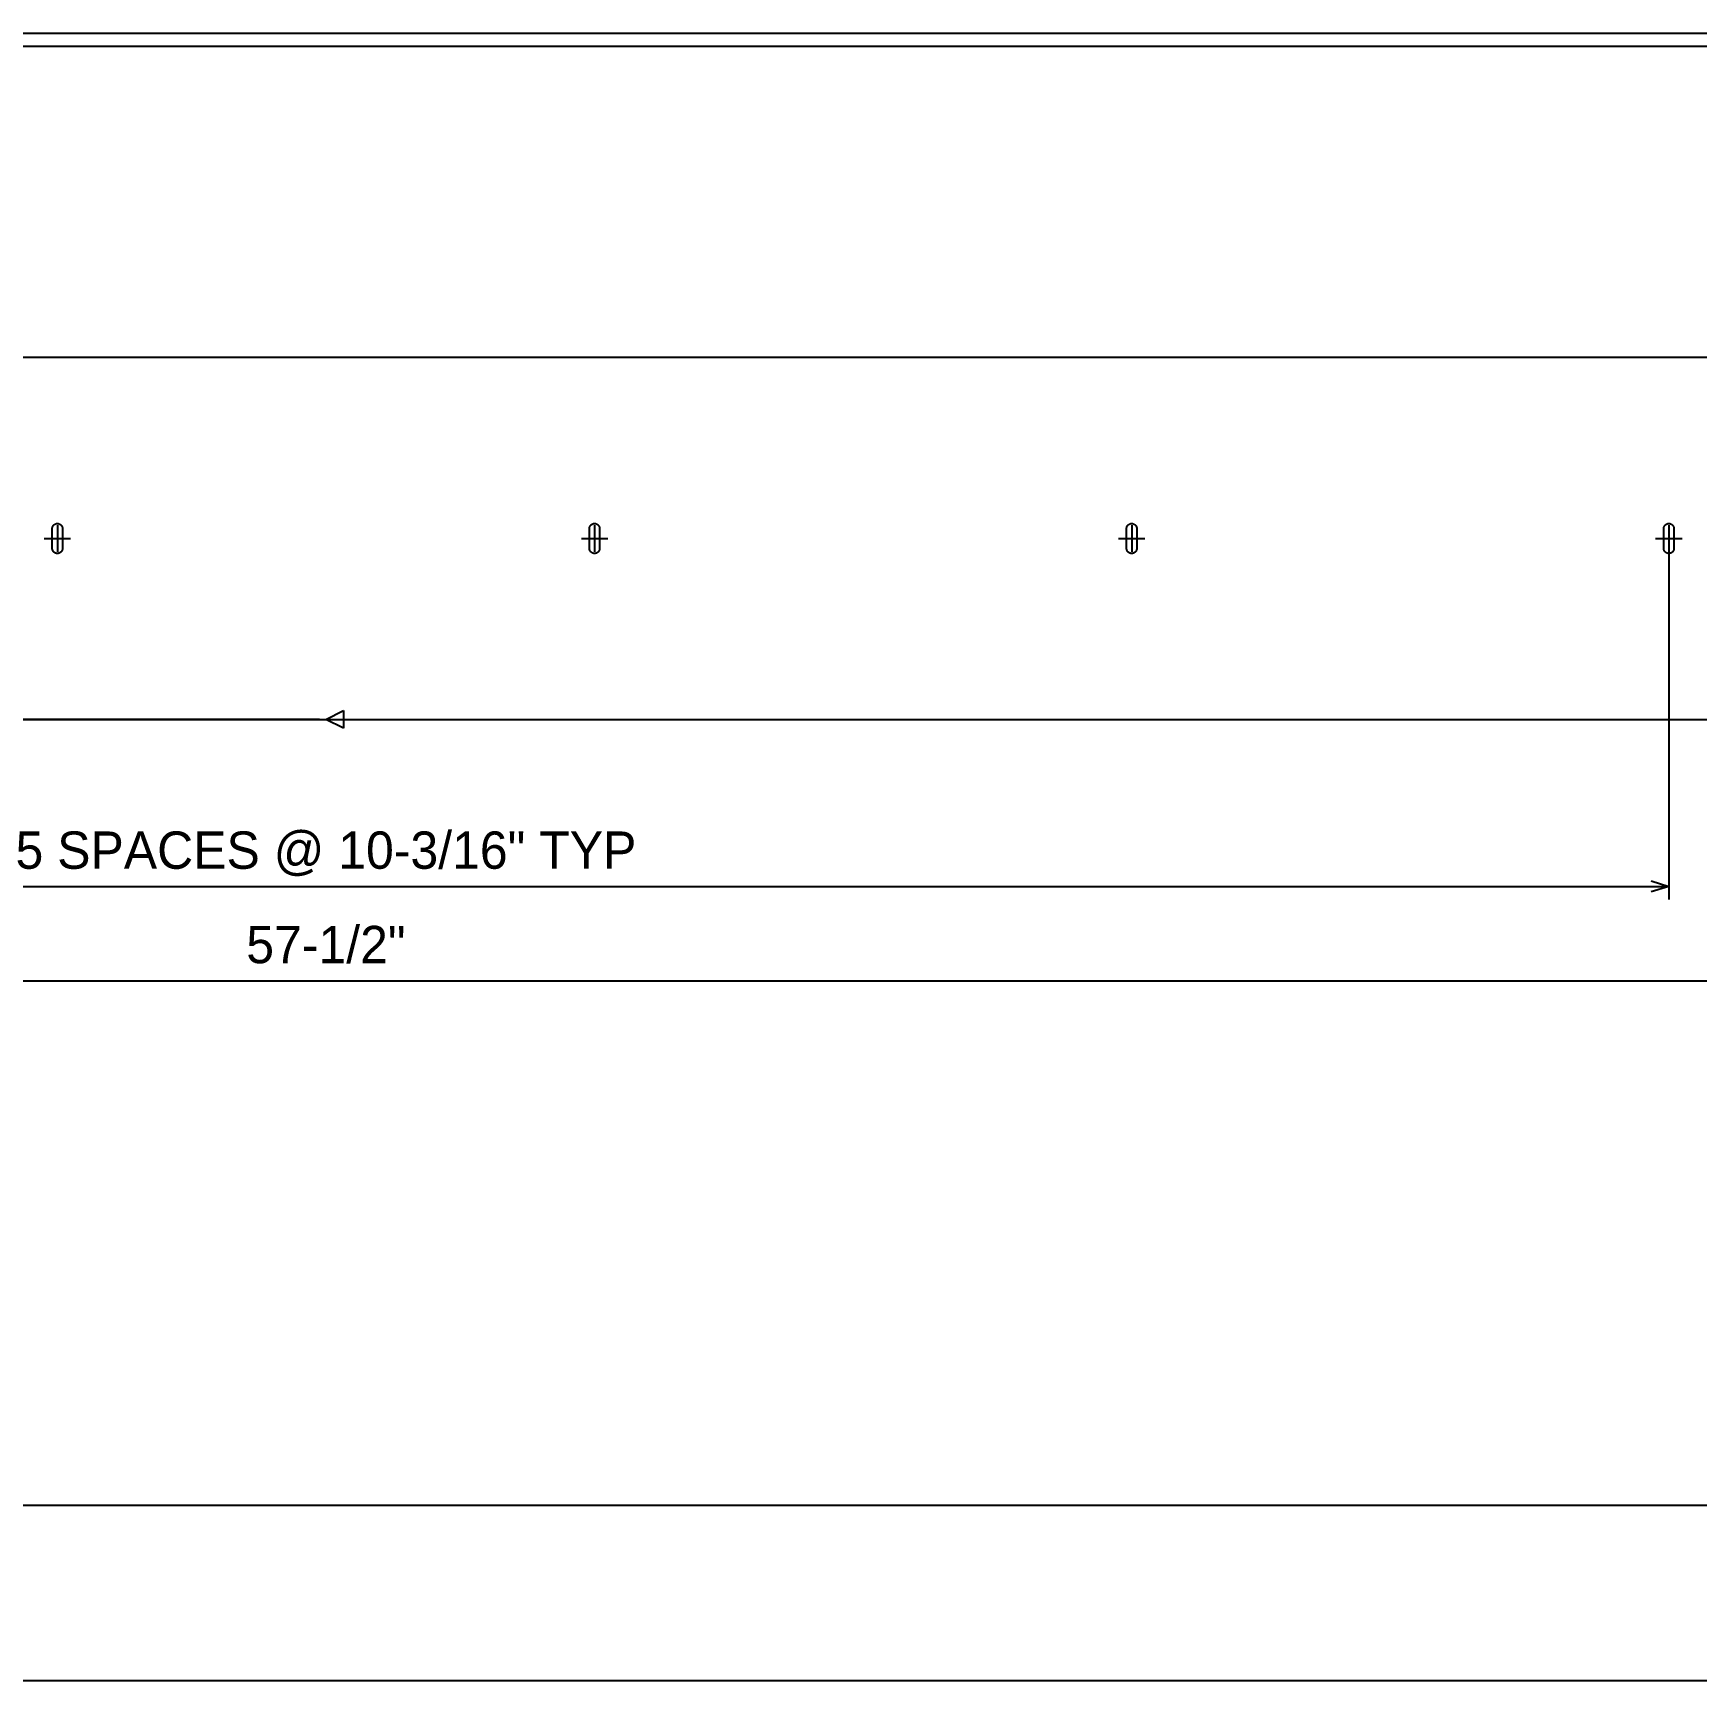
# Model space of a CAD drawing. Header units: inches. Extents: x 1.4 to 100.6, y 1.4 to 64.6.
# Drawn here: x 35.7 to 67.25, y 1.42 to 32.67 of the extents above; entities that cross this region are included whole.
import ezdxf
from ezdxf.enums import TextEntityAlignment as Align

# ---------------------------------------------------------------- set-up
doc = ezdxf.new("R2010")
doc.units = ezdxf.units.IN
doc.header["$MEASUREMENT"] = 0

msp = doc.modelspace()

# ---------------------------------------------------------------- linework, layer by layer
at = {"layer": 'ANNOTATION'}
for p, q in [((35.906, 23.083), (36.406, 23.083)), ((36.156, 23.333), (36.156, 22.833)), ((46.094, 23.083), (46.594, 23.083)), ((46.344, 23.333), (46.344, 22.833)), ((56.282, 23.083), (56.782, 23.083)), ((56.532, 23.333), (56.532, 22.833)), ((66.47, 23.083), (66.97, 23.083)), ((66.72, 23.333), (66.72, 22.833)), ((66.72, 22.958), (66.72, 16.235)), ((41.125, 19.652), (8.322, 19.652)), ((41.25, 19.652), (41.583, 19.818)), ((41.25, 19.652), (72.678, 19.652)), ((41.583, 19.485), (41.25, 19.652)), ((41.583, 19.818), (41.583, 19.485)), ((15.78, 16.485), (66.72, 16.485)), ((66.387, 16.589), (66.72, 16.485)), ((66.72, 16.485), (66.387, 16.381)), ((12.5, 14.693), (70, 14.693))]:
    msp.add_line(p, q, dxfattribs=at)
at = {"layer": 'OUTLINE'}
for p, q in [((11.28, 32.667), (71.22, 32.667)), ((71.22, 32.417), (11.28, 32.417)), ((71.22, 26.515), (11.28, 26.515)), ((36.095, 23.346), (36.098, 23.349)), ((36.098, 23.349), (36.102, 23.351)), ((36.102, 23.351), (36.106, 23.354)), ((36.106, 23.354), (36.11, 23.356)), ((36.11, 23.356), (36.115, 23.358)), ((36.115, 23.358), (36.119, 23.36)), ((36.119, 23.36), (36.123, 23.362)), ((36.123, 23.362), (36.128, 23.363)), ((36.128, 23.363), (36.132, 23.365)), ((36.132, 23.365), (36.137, 23.366)), ((36.137, 23.366), (36.142, 23.367)), ((36.142, 23.367), (36.147, 23.367)), ((36.147, 23.367), (36.151, 23.367)), ((36.151, 23.367), (36.156, 23.368)), ((36.156, 23.368), (36.161, 23.367)), ((36.161, 23.367), (36.165, 23.367)), ((36.165, 23.367), (36.17, 23.367)), ((36.17, 23.367), (36.175, 23.366)), ((36.175, 23.366), (36.18, 23.365)), ((36.18, 23.365), (36.184, 23.363)), ((36.184, 23.363), (36.189, 23.362)), ((36.189, 23.362), (36.193, 23.36)), ((36.193, 23.36), (36.197, 23.358)), ((36.197, 23.358), (36.202, 23.356)), ((36.202, 23.356), (36.206, 23.354)), ((36.206, 23.354), (36.21, 23.351)), ((36.21, 23.351), (36.214, 23.349)), ((36.214, 23.349), (36.217, 23.346)), ((46.283, 23.346), (46.286, 23.349)), ((46.286, 23.349), (46.29, 23.351)), ((46.29, 23.351), (46.294, 23.354)), ((46.294, 23.354), (46.298, 23.356)), ((46.298, 23.356), (46.303, 23.358)), ((46.303, 23.358), (46.307, 23.36)), ((46.307, 23.36), (46.311, 23.362)), ((46.311, 23.362), (46.316, 23.363)), ((46.316, 23.363), (46.32, 23.365)), ((46.32, 23.365), (46.325, 23.366)), ((46.325, 23.366), (46.33, 23.367)), ((46.33, 23.367), (46.335, 23.367)), ((46.335, 23.367), (46.339, 23.367)), ((46.339, 23.367), (46.344, 23.368)), ((46.344, 23.368), (46.349, 23.367)), ((46.349, 23.367), (46.353, 23.367)), ((46.353, 23.367), (46.358, 23.367)), ((46.358, 23.367), (46.363, 23.366)), ((46.363, 23.366), (46.368, 23.365)), ((46.368, 23.365), (46.372, 23.363)), ((46.372, 23.363), (46.377, 23.362)), ((46.377, 23.362), (46.381, 23.36)), ((46.381, 23.36), (46.385, 23.358)), ((46.385, 23.358), (46.39, 23.356)), ((46.39, 23.356), (46.394, 23.354)), ((46.394, 23.354), (46.398, 23.351)), ((46.398, 23.351), (46.402, 23.349)), ((46.402, 23.349), (46.405, 23.346)), ((56.471, 23.346), (56.474, 23.349)), ((56.474, 23.349), (56.478, 23.351)), ((56.478, 23.351), (56.482, 23.354)), ((56.482, 23.354), (56.486, 23.356)), ((56.486, 23.356), (56.491, 23.358)), ((56.491, 23.358), (56.495, 23.36)), ((56.495, 23.36), (56.499, 23.362)), ((56.499, 23.362), (56.504, 23.363)), ((56.504, 23.363), (56.508, 23.365)), ((56.508, 23.365), (56.513, 23.366)), ((56.513, 23.366), (56.518, 23.367)), ((56.518, 23.367), (56.523, 23.367)), ((56.523, 23.367), (56.527, 23.367)), ((56.527, 23.367), (56.532, 23.368)), ((56.532, 23.368), (56.537, 23.367)), ((56.537, 23.367), (56.541, 23.367)), ((56.541, 23.367), (56.546, 23.367)), ((56.546, 23.367), (56.551, 23.366)), ((56.551, 23.366), (56.556, 23.365)), ((56.556, 23.365), (56.56, 23.363)), ((56.56, 23.363), (56.565, 23.362)), ((56.565, 23.362), (56.569, 23.36)), ((56.569, 23.36), (56.573, 23.358)), ((56.573, 23.358), (56.578, 23.356)), ((56.578, 23.356), (56.582, 23.354)), ((56.582, 23.354), (56.586, 23.351)), ((56.586, 23.351), (56.59, 23.349)), ((56.59, 23.349), (56.593, 23.346)), ((66.659, 23.346), (66.662, 23.349)), ((66.662, 23.349), (66.666, 23.351)), ((66.666, 23.351), (66.67, 23.354)), ((66.67, 23.354), (66.674, 23.356)), ((66.674, 23.356), (66.679, 23.358)), ((66.679, 23.358), (66.683, 23.36)), ((66.683, 23.36), (66.687, 23.362)), ((66.687, 23.362), (66.692, 23.363)), ((66.692, 23.363), (66.696, 23.365)), ((66.696, 23.365), (66.701, 23.366)), ((66.701, 23.366), (66.706, 23.367)), ((66.706, 23.367), (66.711, 23.367)), ((66.711, 23.367), (66.715, 23.367)), ((66.715, 23.367), (66.72, 23.368)), ((66.72, 23.368), (66.725, 23.367)), ((66.725, 23.367), (66.729, 23.367)), ((66.729, 23.367), (66.734, 23.367)), ((66.734, 23.367), (66.739, 23.366)), ((66.739, 23.366), (66.744, 23.365)), ((66.744, 23.365), (66.748, 23.363)), ((66.748, 23.363), (66.753, 23.362)), ((66.753, 23.362), (66.757, 23.36)), ((66.757, 23.36), (66.761, 23.358)), ((66.761, 23.358), (66.766, 23.356)), ((66.766, 23.356), (66.77, 23.354)), ((66.77, 23.354), (66.774, 23.351)), ((66.774, 23.351), (66.778, 23.349)), ((66.778, 23.349), (66.781, 23.346)), ((36.059, 23.276), (36.06, 23.28)), ((36.059, 23.271), (36.059, 23.276)), ((36.059, 22.896), (36.059, 23.271)), ((36.06, 23.285), (36.061, 23.29)), ((36.06, 23.28), (36.06, 23.285)), ((36.061, 23.29), (36.062, 23.294)), ((36.062, 23.294), (36.063, 23.299)), ((36.063, 23.299), (36.065, 23.303)), ((36.065, 23.303), (36.067, 23.308)), ((36.067, 23.308), (36.069, 23.312)), ((36.069, 23.312), (36.071, 23.316)), ((36.071, 23.316), (36.073, 23.321)), ((36.073, 23.321), (36.076, 23.325)), ((36.076, 23.325), (36.078, 23.328)), ((36.078, 23.328), (36.081, 23.332)), ((36.081, 23.332), (36.084, 23.336)), ((36.084, 23.336), (36.088, 23.339)), ((36.088, 23.339), (36.091, 23.343)), ((36.091, 23.343), (36.095, 23.346)), ((36.217, 23.346), (36.221, 23.343)), ((36.221, 23.343), (36.224, 23.339)), ((36.224, 23.339), (36.228, 23.336)), ((36.228, 23.336), (36.231, 23.332)), ((36.231, 23.332), (36.234, 23.328)), ((36.234, 23.328), (36.236, 23.325)), ((36.236, 23.325), (36.239, 23.321)), ((36.239, 23.321), (36.241, 23.316)), ((36.241, 23.316), (36.243, 23.312)), ((36.243, 23.312), (36.245, 23.308)), ((36.245, 23.308), (36.247, 23.303)), ((36.247, 23.303), (36.249, 23.299)), ((36.249, 23.299), (36.25, 23.294)), ((36.25, 23.294), (36.251, 23.29)), ((36.251, 23.29), (36.252, 23.285)), ((36.252, 23.285), (36.252, 23.28)), ((36.252, 23.28), (36.253, 23.276)), ((36.253, 23.276), (36.253, 23.271)), ((36.253, 23.271), (36.253, 22.896)), ((46.247, 23.276), (46.248, 23.28)), ((46.247, 23.271), (46.247, 23.276)), ((46.247, 22.896), (46.247, 23.271)), ((46.248, 23.285), (46.249, 23.29)), ((46.248, 23.28), (46.248, 23.285)), ((46.249, 23.29), (46.25, 23.294)), ((46.25, 23.294), (46.251, 23.299)), ((46.251, 23.299), (46.253, 23.303)), ((46.253, 23.303), (46.255, 23.308)), ((46.255, 23.308), (46.257, 23.312)), ((46.257, 23.312), (46.259, 23.316)), ((46.259, 23.316), (46.261, 23.321)), ((46.261, 23.321), (46.264, 23.325)), ((46.264, 23.325), (46.266, 23.328)), ((46.266, 23.328), (46.269, 23.332)), ((46.269, 23.332), (46.272, 23.336)), ((46.272, 23.336), (46.276, 23.339)), ((46.276, 23.339), (46.279, 23.343)), ((46.279, 23.343), (46.283, 23.346)), ((46.405, 23.346), (46.409, 23.343)), ((46.409, 23.343), (46.412, 23.339)), ((46.412, 23.339), (46.416, 23.336)), ((46.416, 23.336), (46.419, 23.332)), ((46.419, 23.332), (46.422, 23.328)), ((46.422, 23.328), (46.424, 23.325)), ((46.424, 23.325), (46.427, 23.321)), ((46.427, 23.321), (46.429, 23.316)), ((46.429, 23.316), (46.431, 23.312)), ((46.431, 23.312), (46.433, 23.308)), ((46.433, 23.308), (46.435, 23.303)), ((46.435, 23.303), (46.437, 23.299)), ((46.437, 23.299), (46.438, 23.294)), ((46.438, 23.294), (46.439, 23.29)), ((46.439, 23.29), (46.44, 23.285)), ((46.44, 23.285), (46.44, 23.28)), ((46.44, 23.28), (46.441, 23.276)), ((46.441, 23.276), (46.441, 23.271)), ((46.441, 23.271), (46.441, 22.896)), ((56.435, 23.276), (56.436, 23.28)), ((56.435, 23.271), (56.435, 23.276)), ((56.435, 22.896), (56.435, 23.271)), ((56.436, 23.285), (56.437, 23.29)), ((56.436, 23.28), (56.436, 23.285)), ((56.437, 23.29), (56.438, 23.294)), ((56.438, 23.294), (56.439, 23.299)), ((56.439, 23.299), (56.441, 23.303)), ((56.441, 23.303), (56.443, 23.308)), ((56.443, 23.308), (56.445, 23.312)), ((56.445, 23.312), (56.447, 23.316)), ((56.447, 23.316), (56.449, 23.321)), ((56.449, 23.321), (56.452, 23.325)), ((56.452, 23.325), (56.454, 23.328)), ((56.454, 23.328), (56.457, 23.332)), ((56.457, 23.332), (56.46, 23.336)), ((56.46, 23.336), (56.464, 23.339)), ((56.464, 23.339), (56.467, 23.343)), ((56.467, 23.343), (56.471, 23.346)), ((56.593, 23.346), (56.597, 23.343)), ((56.597, 23.343), (56.6, 23.339)), ((56.6, 23.339), (56.604, 23.336)), ((56.604, 23.336), (56.607, 23.332)), ((56.607, 23.332), (56.61, 23.328)), ((56.61, 23.328), (56.612, 23.325)), ((56.612, 23.325), (56.615, 23.321)), ((56.615, 23.321), (56.617, 23.316)), ((56.617, 23.316), (56.619, 23.312)), ((56.619, 23.312), (56.621, 23.308)), ((56.621, 23.308), (56.623, 23.303)), ((56.623, 23.303), (56.625, 23.299)), ((56.625, 23.299), (56.626, 23.294)), ((56.626, 23.294), (56.627, 23.29)), ((56.627, 23.29), (56.628, 23.285)), ((56.628, 23.285), (56.628, 23.28)), ((56.628, 23.28), (56.629, 23.276)), ((56.629, 23.276), (56.629, 23.271)), ((56.629, 23.271), (56.629, 22.896)), ((66.623, 23.276), (66.624, 23.28)), ((66.623, 23.271), (66.623, 23.276)), ((66.623, 22.896), (66.623, 23.271)), ((66.624, 23.285), (66.625, 23.29)), ((66.624, 23.28), (66.624, 23.285)), ((66.625, 23.29), (66.626, 23.294)), ((66.626, 23.294), (66.627, 23.299)), ((66.627, 23.299), (66.629, 23.303)), ((66.629, 23.303), (66.631, 23.308)), ((66.631, 23.308), (66.633, 23.312)), ((66.633, 23.312), (66.635, 23.316)), ((66.635, 23.316), (66.637, 23.321)), ((66.637, 23.321), (66.64, 23.325)), ((66.64, 23.325), (66.642, 23.328)), ((66.642, 23.328), (66.645, 23.332)), ((66.645, 23.332), (66.648, 23.336)), ((66.648, 23.336), (66.652, 23.339)), ((66.652, 23.339), (66.655, 23.343)), ((66.655, 23.343), (66.659, 23.346)), ((66.781, 23.346), (66.785, 23.343)), ((66.785, 23.343), (66.788, 23.339)), ((66.788, 23.339), (66.792, 23.336)), ((66.792, 23.336), (66.795, 23.332)), ((66.795, 23.332), (66.798, 23.328)), ((66.798, 23.328), (66.8, 23.325)), ((66.8, 23.325), (66.803, 23.321)), ((66.803, 23.321), (66.805, 23.316)), ((66.805, 23.316), (66.807, 23.312)), ((66.807, 23.312), (66.809, 23.308)), ((66.809, 23.308), (66.811, 23.303)), ((66.811, 23.303), (66.813, 23.299)), ((66.813, 23.299), (66.814, 23.294)), ((66.814, 23.294), (66.815, 23.29)), ((66.815, 23.29), (66.816, 23.285)), ((66.816, 23.285), (66.816, 23.28)), ((66.816, 23.28), (66.817, 23.276)), ((66.817, 23.276), (66.817, 23.271)), ((66.817, 23.271), (66.817, 22.896)), ((36.059, 22.893), (36.059, 22.896)), ((36.059, 22.891), (36.059, 22.893)), ((36.06, 22.889), (36.059, 22.891)), ((36.06, 22.886), (36.06, 22.889)), ((36.06, 22.884), (36.06, 22.886)), ((36.06, 22.882), (36.06, 22.884)), ((36.061, 22.879), (36.06, 22.882)), ((36.061, 22.877), (36.061, 22.879)), ((36.062, 22.875), (36.061, 22.877)), ((36.062, 22.872), (36.062, 22.875)), ((36.063, 22.87), (36.062, 22.872)), ((36.063, 22.868), (36.063, 22.87)), ((36.064, 22.865), (36.063, 22.868)), ((36.065, 22.863), (36.064, 22.865)), ((36.066, 22.861), (36.065, 22.863)), ((36.067, 22.859), (36.066, 22.861)), ((36.068, 22.857), (36.067, 22.859)), ((36.069, 22.854), (36.068, 22.857)), ((36.07, 22.852), (36.069, 22.854)), ((36.071, 22.85), (36.07, 22.852)), ((36.072, 22.848), (36.071, 22.85)), ((36.073, 22.846), (36.072, 22.848)), ((36.074, 22.844), (36.073, 22.846)), ((36.076, 22.842), (36.074, 22.844)), ((36.077, 22.84), (36.076, 22.842)), ((36.078, 22.838), (36.077, 22.84)), ((36.08, 22.836), (36.078, 22.838)), ((36.081, 22.834), (36.08, 22.836)), ((36.083, 22.833), (36.081, 22.834)), ((36.084, 22.831), (36.083, 22.833)), ((36.086, 22.829), (36.084, 22.831)), ((36.088, 22.827), (36.086, 22.829)), ((36.089, 22.826), (36.088, 22.827)), ((36.091, 22.824), (36.089, 22.826)), ((36.093, 22.823), (36.091, 22.824)), ((36.095, 22.821), (36.093, 22.823)), ((36.096, 22.82), (36.095, 22.821)), ((36.098, 22.818), (36.096, 22.82)), ((36.1, 22.817), (36.098, 22.818)), ((36.102, 22.815), (36.1, 22.817)), ((36.104, 22.814), (36.102, 22.815)), ((36.106, 22.813), (36.104, 22.814)), ((36.108, 22.812), (36.106, 22.813)), ((36.11, 22.811), (36.108, 22.812)), ((36.113, 22.809), (36.11, 22.811)), ((36.115, 22.808), (36.113, 22.809)), ((36.117, 22.807), (36.115, 22.808)), ((36.119, 22.806), (36.117, 22.807)), ((36.121, 22.806), (36.119, 22.806)), ((36.123, 22.805), (36.121, 22.806)), ((36.126, 22.804), (36.123, 22.805)), ((36.128, 22.803), (36.126, 22.804)), ((36.13, 22.803), (36.128, 22.803)), ((36.132, 22.802), (36.13, 22.803)), ((36.135, 22.801), (36.132, 22.802)), ((36.137, 22.801), (36.135, 22.801)), ((36.139, 22.801), (36.137, 22.801)), ((36.142, 22.8), (36.139, 22.801)), ((36.144, 22.8), (36.142, 22.8)), ((36.147, 22.8), (36.144, 22.8)), ((36.149, 22.799), (36.147, 22.8)), ((36.151, 22.799), (36.149, 22.799)), ((36.154, 22.799), (36.151, 22.799)), ((36.156, 22.799), (36.154, 22.799)), ((36.158, 22.799), (36.156, 22.799)), ((36.161, 22.799), (36.158, 22.799)), ((36.163, 22.799), (36.161, 22.799)), ((36.165, 22.8), (36.163, 22.799)), ((36.168, 22.8), (36.165, 22.8)), ((36.17, 22.8), (36.168, 22.8)), ((36.173, 22.801), (36.17, 22.8)), ((36.175, 22.801), (36.173, 22.801)), ((36.177, 22.801), (36.175, 22.801)), ((36.18, 22.802), (36.177, 22.801)), ((36.182, 22.803), (36.18, 22.802)), ((36.184, 22.803), (36.182, 22.803)), ((36.186, 22.804), (36.184, 22.803)), ((36.189, 22.805), (36.186, 22.804)), ((36.191, 22.806), (36.189, 22.805)), ((36.193, 22.806), (36.191, 22.806)), ((36.195, 22.807), (36.193, 22.806)), ((36.197, 22.808), (36.195, 22.807)), ((36.199, 22.809), (36.197, 22.808)), ((36.202, 22.811), (36.199, 22.809)), ((36.204, 22.812), (36.202, 22.811)), ((36.206, 22.813), (36.204, 22.812)), ((36.208, 22.814), (36.206, 22.813)), ((36.21, 22.815), (36.208, 22.814)), ((36.212, 22.817), (36.21, 22.815)), ((36.214, 22.818), (36.212, 22.817)), ((36.216, 22.82), (36.214, 22.818)), ((36.217, 22.821), (36.216, 22.82)), ((36.219, 22.823), (36.217, 22.821)), ((36.221, 22.824), (36.219, 22.823)), ((36.223, 22.826), (36.221, 22.824)), ((36.224, 22.827), (36.223, 22.826)), ((36.226, 22.829), (36.224, 22.827)), ((36.228, 22.831), (36.226, 22.829)), ((36.229, 22.833), (36.228, 22.831)), ((36.231, 22.834), (36.229, 22.833)), ((36.232, 22.836), (36.231, 22.834)), ((36.234, 22.838), (36.232, 22.836)), ((36.235, 22.84), (36.234, 22.838)), ((36.236, 22.842), (36.235, 22.84)), ((36.238, 22.844), (36.236, 22.842)), ((36.239, 22.846), (36.238, 22.844)), ((36.24, 22.848), (36.239, 22.846)), ((36.241, 22.85), (36.24, 22.848)), ((36.242, 22.852), (36.241, 22.85)), ((36.243, 22.854), (36.242, 22.852)), ((36.244, 22.857), (36.243, 22.854)), ((36.245, 22.859), (36.244, 22.857)), ((36.246, 22.861), (36.245, 22.859)), ((36.247, 22.863), (36.246, 22.861)), ((36.248, 22.865), (36.247, 22.863)), ((36.249, 22.868), (36.248, 22.865)), ((36.25, 22.872), (36.249, 22.87)), ((36.249, 22.87), (36.249, 22.868)), ((36.251, 22.877), (36.25, 22.875)), ((36.25, 22.875), (36.25, 22.872)), ((36.252, 22.882), (36.251, 22.879)), ((36.251, 22.879), (36.251, 22.877)), ((36.253, 22.891), (36.252, 22.889)), ((36.252, 22.889), (36.252, 22.886)), ((36.252, 22.886), (36.252, 22.884)), ((36.252, 22.884), (36.252, 22.882)), ((36.253, 22.896), (36.253, 22.893)), ((36.253, 22.893), (36.253, 22.891)), ((46.247, 22.893), (46.247, 22.896)), ((46.247, 22.891), (46.247, 22.893)), ((46.248, 22.889), (46.247, 22.891)), ((46.248, 22.886), (46.248, 22.889)), ((46.248, 22.884), (46.248, 22.886)), ((46.248, 22.882), (46.248, 22.884)), ((46.249, 22.879), (46.248, 22.882)), ((46.249, 22.877), (46.249, 22.879)), ((46.25, 22.875), (46.249, 22.877)), ((46.25, 22.872), (46.25, 22.875)), ((46.251, 22.87), (46.25, 22.872)), ((46.251, 22.868), (46.251, 22.87)), ((46.252, 22.865), (46.251, 22.868)), ((46.253, 22.863), (46.252, 22.865)), ((46.254, 22.861), (46.253, 22.863)), ((46.255, 22.859), (46.254, 22.861)), ((46.256, 22.857), (46.255, 22.859)), ((46.257, 22.854), (46.256, 22.857)), ((46.258, 22.852), (46.257, 22.854)), ((46.259, 22.85), (46.258, 22.852)), ((46.26, 22.848), (46.259, 22.85)), ((46.261, 22.846), (46.26, 22.848)), ((46.262, 22.844), (46.261, 22.846)), ((46.264, 22.842), (46.262, 22.844)), ((46.265, 22.84), (46.264, 22.842)), ((46.266, 22.838), (46.265, 22.84)), ((46.268, 22.836), (46.266, 22.838)), ((46.269, 22.834), (46.268, 22.836)), ((46.271, 22.833), (46.269, 22.834)), ((46.272, 22.831), (46.271, 22.833)), ((46.274, 22.829), (46.272, 22.831)), ((46.276, 22.827), (46.274, 22.829)), ((46.277, 22.826), (46.276, 22.827)), ((46.279, 22.824), (46.277, 22.826)), ((46.281, 22.823), (46.279, 22.824)), ((46.283, 22.821), (46.281, 22.823)), ((46.284, 22.82), (46.283, 22.821)), ((46.286, 22.818), (46.284, 22.82)), ((46.288, 22.817), (46.286, 22.818)), ((46.29, 22.815), (46.288, 22.817)), ((46.292, 22.814), (46.29, 22.815)), ((46.294, 22.813), (46.292, 22.814)), ((46.296, 22.812), (46.294, 22.813)), ((46.298, 22.811), (46.296, 22.812)), ((46.301, 22.809), (46.298, 22.811)), ((46.303, 22.808), (46.301, 22.809)), ((46.305, 22.807), (46.303, 22.808)), ((46.307, 22.806), (46.305, 22.807)), ((46.309, 22.806), (46.307, 22.806)), ((46.311, 22.805), (46.309, 22.806)), ((46.314, 22.804), (46.311, 22.805)), ((46.316, 22.803), (46.314, 22.804)), ((46.318, 22.803), (46.316, 22.803)), ((46.32, 22.802), (46.318, 22.803)), ((46.323, 22.801), (46.32, 22.802)), ((46.325, 22.801), (46.323, 22.801)), ((46.327, 22.801), (46.325, 22.801)), ((46.33, 22.8), (46.327, 22.801)), ((46.332, 22.8), (46.33, 22.8)), ((46.335, 22.8), (46.332, 22.8)), ((46.337, 22.799), (46.335, 22.8)), ((46.339, 22.799), (46.337, 22.799)), ((46.342, 22.799), (46.339, 22.799)), ((46.344, 22.799), (46.342, 22.799)), ((46.346, 22.799), (46.344, 22.799)), ((46.349, 22.799), (46.346, 22.799)), ((46.351, 22.799), (46.349, 22.799)), ((46.353, 22.8), (46.351, 22.799)), ((46.356, 22.8), (46.353, 22.8)), ((46.358, 22.8), (46.356, 22.8)), ((46.361, 22.801), (46.358, 22.8)), ((46.363, 22.801), (46.361, 22.801)), ((46.365, 22.801), (46.363, 22.801)), ((46.368, 22.802), (46.365, 22.801)), ((46.37, 22.803), (46.368, 22.802)), ((46.372, 22.803), (46.37, 22.803)), ((46.374, 22.804), (46.372, 22.803)), ((46.377, 22.805), (46.374, 22.804)), ((46.379, 22.806), (46.377, 22.805)), ((46.381, 22.806), (46.379, 22.806)), ((46.383, 22.807), (46.381, 22.806)), ((46.385, 22.808), (46.383, 22.807)), ((46.387, 22.809), (46.385, 22.808)), ((46.39, 22.811), (46.387, 22.809)), ((46.392, 22.812), (46.39, 22.811)), ((46.394, 22.813), (46.392, 22.812)), ((46.396, 22.814), (46.394, 22.813)), ((46.398, 22.815), (46.396, 22.814)), ((46.4, 22.817), (46.398, 22.815)), ((46.402, 22.818), (46.4, 22.817)), ((46.404, 22.82), (46.402, 22.818)), ((46.405, 22.821), (46.404, 22.82)), ((46.407, 22.823), (46.405, 22.821)), ((46.409, 22.824), (46.407, 22.823)), ((46.411, 22.826), (46.409, 22.824)), ((46.412, 22.827), (46.411, 22.826)), ((46.414, 22.829), (46.412, 22.827)), ((46.416, 22.831), (46.414, 22.829)), ((46.417, 22.833), (46.416, 22.831)), ((46.419, 22.834), (46.417, 22.833)), ((46.42, 22.836), (46.419, 22.834)), ((46.422, 22.838), (46.42, 22.836)), ((46.423, 22.84), (46.422, 22.838)), ((46.424, 22.842), (46.423, 22.84)), ((46.426, 22.844), (46.424, 22.842)), ((46.427, 22.846), (46.426, 22.844)), ((46.428, 22.848), (46.427, 22.846)), ((46.429, 22.85), (46.428, 22.848)), ((46.43, 22.852), (46.429, 22.85)), ((46.431, 22.854), (46.43, 22.852)), ((46.432, 22.857), (46.431, 22.854)), ((46.433, 22.859), (46.432, 22.857)), ((46.434, 22.861), (46.433, 22.859)), ((46.435, 22.863), (46.434, 22.861)), ((46.436, 22.865), (46.435, 22.863)), ((46.437, 22.868), (46.436, 22.865)), ((46.438, 22.872), (46.437, 22.87)), ((46.437, 22.87), (46.437, 22.868)), ((46.439, 22.877), (46.438, 22.875)), ((46.438, 22.875), (46.438, 22.872)), ((46.44, 22.882), (46.439, 22.879)), ((46.439, 22.879), (46.439, 22.877)), ((46.441, 22.891), (46.44, 22.889)), ((46.44, 22.889), (46.44, 22.886)), ((46.44, 22.886), (46.44, 22.884)), ((46.44, 22.884), (46.44, 22.882)), ((46.441, 22.896), (46.441, 22.893)), ((46.441, 22.893), (46.441, 22.891)), ((56.435, 22.893), (56.435, 22.896)), ((56.435, 22.891), (56.435, 22.893)), ((56.436, 22.889), (56.435, 22.891)), ((56.436, 22.886), (56.436, 22.889)), ((56.436, 22.884), (56.436, 22.886)), ((56.436, 22.882), (56.436, 22.884)), ((56.437, 22.879), (56.436, 22.882)), ((56.437, 22.877), (56.437, 22.879)), ((56.438, 22.875), (56.437, 22.877)), ((56.438, 22.872), (56.438, 22.875)), ((56.439, 22.87), (56.438, 22.872)), ((56.439, 22.868), (56.439, 22.87)), ((56.44, 22.865), (56.439, 22.868)), ((56.441, 22.863), (56.44, 22.865)), ((56.442, 22.861), (56.441, 22.863)), ((56.443, 22.859), (56.442, 22.861)), ((56.444, 22.857), (56.443, 22.859)), ((56.445, 22.854), (56.444, 22.857)), ((56.446, 22.852), (56.445, 22.854)), ((56.447, 22.85), (56.446, 22.852)), ((56.448, 22.848), (56.447, 22.85)), ((56.449, 22.846), (56.448, 22.848)), ((56.45, 22.844), (56.449, 22.846)), ((56.452, 22.842), (56.45, 22.844)), ((56.453, 22.84), (56.452, 22.842)), ((56.454, 22.838), (56.453, 22.84)), ((56.456, 22.836), (56.454, 22.838)), ((56.457, 22.834), (56.456, 22.836)), ((56.459, 22.833), (56.457, 22.834)), ((56.46, 22.831), (56.459, 22.833)), ((56.462, 22.829), (56.46, 22.831)), ((56.464, 22.827), (56.462, 22.829)), ((56.465, 22.826), (56.464, 22.827)), ((56.467, 22.824), (56.465, 22.826)), ((56.469, 22.823), (56.467, 22.824)), ((56.471, 22.821), (56.469, 22.823)), ((56.472, 22.82), (56.471, 22.821)), ((56.474, 22.818), (56.472, 22.82)), ((56.476, 22.817), (56.474, 22.818)), ((56.478, 22.815), (56.476, 22.817)), ((56.48, 22.814), (56.478, 22.815)), ((56.482, 22.813), (56.48, 22.814)), ((56.484, 22.812), (56.482, 22.813)), ((56.486, 22.811), (56.484, 22.812)), ((56.489, 22.809), (56.486, 22.811)), ((56.491, 22.808), (56.489, 22.809)), ((56.493, 22.807), (56.491, 22.808)), ((56.495, 22.806), (56.493, 22.807)), ((56.497, 22.806), (56.495, 22.806)), ((56.499, 22.805), (56.497, 22.806)), ((56.502, 22.804), (56.499, 22.805)), ((56.504, 22.803), (56.502, 22.804)), ((56.506, 22.803), (56.504, 22.803)), ((56.508, 22.802), (56.506, 22.803)), ((56.511, 22.801), (56.508, 22.802)), ((56.513, 22.801), (56.511, 22.801)), ((56.515, 22.801), (56.513, 22.801)), ((56.518, 22.8), (56.515, 22.801)), ((56.52, 22.8), (56.518, 22.8)), ((56.523, 22.8), (56.52, 22.8)), ((56.525, 22.799), (56.523, 22.8)), ((56.527, 22.799), (56.525, 22.799)), ((56.53, 22.799), (56.527, 22.799)), ((56.532, 22.799), (56.53, 22.799)), ((56.534, 22.799), (56.532, 22.799)), ((56.537, 22.799), (56.534, 22.799)), ((56.539, 22.799), (56.537, 22.799)), ((56.541, 22.8), (56.539, 22.799)), ((56.544, 22.8), (56.541, 22.8)), ((56.546, 22.8), (56.544, 22.8)), ((56.549, 22.801), (56.546, 22.8)), ((56.551, 22.801), (56.549, 22.801)), ((56.553, 22.801), (56.551, 22.801)), ((56.556, 22.802), (56.553, 22.801)), ((56.558, 22.803), (56.556, 22.802)), ((56.56, 22.803), (56.558, 22.803)), ((56.562, 22.804), (56.56, 22.803)), ((56.565, 22.805), (56.562, 22.804)), ((56.567, 22.806), (56.565, 22.805)), ((56.569, 22.806), (56.567, 22.806)), ((56.571, 22.807), (56.569, 22.806)), ((56.573, 22.808), (56.571, 22.807)), ((56.575, 22.809), (56.573, 22.808)), ((56.578, 22.811), (56.575, 22.809)), ((56.58, 22.812), (56.578, 22.811)), ((56.582, 22.813), (56.58, 22.812)), ((56.584, 22.814), (56.582, 22.813)), ((56.586, 22.815), (56.584, 22.814)), ((56.588, 22.817), (56.586, 22.815)), ((56.59, 22.818), (56.588, 22.817)), ((56.592, 22.82), (56.59, 22.818)), ((56.593, 22.821), (56.592, 22.82)), ((56.595, 22.823), (56.593, 22.821)), ((56.597, 22.824), (56.595, 22.823)), ((56.599, 22.826), (56.597, 22.824)), ((56.6, 22.827), (56.599, 22.826)), ((56.602, 22.829), (56.6, 22.827)), ((56.604, 22.831), (56.602, 22.829)), ((56.605, 22.833), (56.604, 22.831)), ((56.607, 22.834), (56.605, 22.833)), ((56.608, 22.836), (56.607, 22.834)), ((56.61, 22.838), (56.608, 22.836)), ((56.611, 22.84), (56.61, 22.838)), ((56.612, 22.842), (56.611, 22.84)), ((56.614, 22.844), (56.612, 22.842)), ((56.615, 22.846), (56.614, 22.844)), ((56.616, 22.848), (56.615, 22.846)), ((56.617, 22.85), (56.616, 22.848)), ((56.618, 22.852), (56.617, 22.85)), ((56.619, 22.854), (56.618, 22.852)), ((56.62, 22.857), (56.619, 22.854)), ((56.621, 22.859), (56.62, 22.857)), ((56.622, 22.861), (56.621, 22.859)), ((56.623, 22.863), (56.622, 22.861)), ((56.624, 22.865), (56.623, 22.863)), ((56.625, 22.868), (56.624, 22.865)), ((56.626, 22.872), (56.625, 22.87)), ((56.625, 22.87), (56.625, 22.868)), ((56.627, 22.877), (56.626, 22.875)), ((56.626, 22.875), (56.626, 22.872)), ((56.628, 22.882), (56.627, 22.879)), ((56.627, 22.879), (56.627, 22.877)), ((56.629, 22.891), (56.628, 22.889)), ((56.628, 22.889), (56.628, 22.886)), ((56.628, 22.886), (56.628, 22.884)), ((56.628, 22.884), (56.628, 22.882)), ((56.629, 22.896), (56.629, 22.893)), ((56.629, 22.893), (56.629, 22.891)), ((66.623, 22.893), (66.623, 22.896)), ((66.623, 22.891), (66.623, 22.893)), ((66.624, 22.889), (66.623, 22.891)), ((66.624, 22.886), (66.624, 22.889)), ((66.624, 22.884), (66.624, 22.886)), ((66.624, 22.882), (66.624, 22.884)), ((66.625, 22.879), (66.624, 22.882)), ((66.625, 22.877), (66.625, 22.879)), ((66.626, 22.875), (66.625, 22.877)), ((66.626, 22.872), (66.626, 22.875)), ((66.627, 22.87), (66.626, 22.872)), ((66.627, 22.868), (66.627, 22.87)), ((66.628, 22.865), (66.627, 22.868)), ((66.629, 22.863), (66.628, 22.865)), ((66.63, 22.861), (66.629, 22.863)), ((66.631, 22.859), (66.63, 22.861)), ((66.632, 22.857), (66.631, 22.859)), ((66.633, 22.854), (66.632, 22.857)), ((66.634, 22.852), (66.633, 22.854)), ((66.635, 22.85), (66.634, 22.852)), ((66.636, 22.848), (66.635, 22.85)), ((66.637, 22.846), (66.636, 22.848)), ((66.638, 22.844), (66.637, 22.846)), ((66.64, 22.842), (66.638, 22.844)), ((66.641, 22.84), (66.64, 22.842)), ((66.642, 22.838), (66.641, 22.84)), ((66.644, 22.836), (66.642, 22.838)), ((66.645, 22.834), (66.644, 22.836)), ((66.647, 22.833), (66.645, 22.834)), ((66.648, 22.831), (66.647, 22.833)), ((66.65, 22.829), (66.648, 22.831)), ((66.652, 22.827), (66.65, 22.829)), ((66.653, 22.826), (66.652, 22.827)), ((66.655, 22.824), (66.653, 22.826)), ((66.657, 22.823), (66.655, 22.824)), ((66.659, 22.821), (66.657, 22.823)), ((66.66, 22.82), (66.659, 22.821)), ((66.662, 22.818), (66.66, 22.82)), ((66.664, 22.817), (66.662, 22.818)), ((66.666, 22.815), (66.664, 22.817)), ((66.668, 22.814), (66.666, 22.815)), ((66.67, 22.813), (66.668, 22.814)), ((66.672, 22.812), (66.67, 22.813)), ((66.674, 22.811), (66.672, 22.812)), ((66.677, 22.809), (66.674, 22.811)), ((66.679, 22.808), (66.677, 22.809)), ((66.681, 22.807), (66.679, 22.808)), ((66.683, 22.806), (66.681, 22.807)), ((66.685, 22.806), (66.683, 22.806)), ((66.687, 22.805), (66.685, 22.806)), ((66.69, 22.804), (66.687, 22.805)), ((66.692, 22.803), (66.69, 22.804)), ((66.694, 22.803), (66.692, 22.803)), ((66.696, 22.802), (66.694, 22.803)), ((66.699, 22.801), (66.696, 22.802)), ((66.701, 22.801), (66.699, 22.801)), ((66.703, 22.801), (66.701, 22.801)), ((66.706, 22.8), (66.703, 22.801)), ((66.708, 22.8), (66.706, 22.8)), ((66.711, 22.8), (66.708, 22.8)), ((66.713, 22.799), (66.711, 22.8)), ((66.715, 22.799), (66.713, 22.799)), ((66.718, 22.799), (66.715, 22.799)), ((66.72, 22.799), (66.718, 22.799)), ((66.722, 22.799), (66.72, 22.799)), ((66.725, 22.799), (66.722, 22.799)), ((66.727, 22.799), (66.725, 22.799)), ((66.729, 22.8), (66.727, 22.799)), ((66.732, 22.8), (66.729, 22.8)), ((66.734, 22.8), (66.732, 22.8)), ((66.737, 22.801), (66.734, 22.8)), ((66.739, 22.801), (66.737, 22.801)), ((66.741, 22.801), (66.739, 22.801)), ((66.744, 22.802), (66.741, 22.801)), ((66.746, 22.803), (66.744, 22.802)), ((66.748, 22.803), (66.746, 22.803)), ((66.75, 22.804), (66.748, 22.803)), ((66.753, 22.805), (66.75, 22.804)), ((66.755, 22.806), (66.753, 22.805)), ((66.757, 22.806), (66.755, 22.806)), ((66.759, 22.807), (66.757, 22.806)), ((66.761, 22.808), (66.759, 22.807)), ((66.763, 22.809), (66.761, 22.808)), ((66.766, 22.811), (66.763, 22.809)), ((66.768, 22.812), (66.766, 22.811)), ((66.77, 22.813), (66.768, 22.812)), ((66.772, 22.814), (66.77, 22.813)), ((66.774, 22.815), (66.772, 22.814)), ((66.776, 22.817), (66.774, 22.815)), ((66.778, 22.818), (66.776, 22.817)), ((66.78, 22.82), (66.778, 22.818)), ((66.781, 22.821), (66.78, 22.82)), ((66.783, 22.823), (66.781, 22.821)), ((66.785, 22.824), (66.783, 22.823)), ((66.787, 22.826), (66.785, 22.824)), ((66.788, 22.827), (66.787, 22.826)), ((66.79, 22.829), (66.788, 22.827)), ((66.792, 22.831), (66.79, 22.829)), ((66.793, 22.833), (66.792, 22.831)), ((66.795, 22.834), (66.793, 22.833)), ((66.796, 22.836), (66.795, 22.834)), ((66.798, 22.838), (66.796, 22.836)), ((66.799, 22.84), (66.798, 22.838)), ((66.8, 22.842), (66.799, 22.84)), ((66.802, 22.844), (66.8, 22.842)), ((66.803, 22.846), (66.802, 22.844)), ((66.804, 22.848), (66.803, 22.846)), ((66.805, 22.85), (66.804, 22.848)), ((66.806, 22.852), (66.805, 22.85)), ((66.807, 22.854), (66.806, 22.852)), ((66.808, 22.857), (66.807, 22.854)), ((66.809, 22.859), (66.808, 22.857)), ((66.81, 22.861), (66.809, 22.859)), ((66.811, 22.863), (66.81, 22.861)), ((66.812, 22.865), (66.811, 22.863)), ((66.813, 22.868), (66.812, 22.865)), ((66.814, 22.872), (66.813, 22.87)), ((66.813, 22.87), (66.813, 22.868)), ((66.815, 22.877), (66.814, 22.875)), ((66.814, 22.875), (66.814, 22.872)), ((66.816, 22.882), (66.815, 22.879)), ((66.815, 22.879), (66.815, 22.877)), ((66.817, 22.891), (66.816, 22.889)), ((66.816, 22.889), (66.816, 22.886)), ((66.816, 22.886), (66.816, 22.884)), ((66.816, 22.884), (66.816, 22.882)), ((66.817, 22.896), (66.817, 22.893)), ((66.817, 22.893), (66.817, 22.891)), ((11.28, 19.652), (71.22, 19.652)), ((1.417, 4.75), (100.583, 4.75)), ((100.583, 1.417), (1.417, 1.417))]:
    msp.add_line(p, q, dxfattribs=at)

# ---------------------------------------------------------------- texts
at = {"layer": 'ANNOTATION'}
for s, height, p in [('5 SPACES @ 10-3/16" TYP', 0.70833, (41.25, 16.818)), ('57-1/2"', 0.7083, (41.25, 15.027))]:
    msp.add_text(s, height=height, dxfattribs=at).set_placement(p, align=Align.CENTER)

doc.saveas('drawing.dxf')
